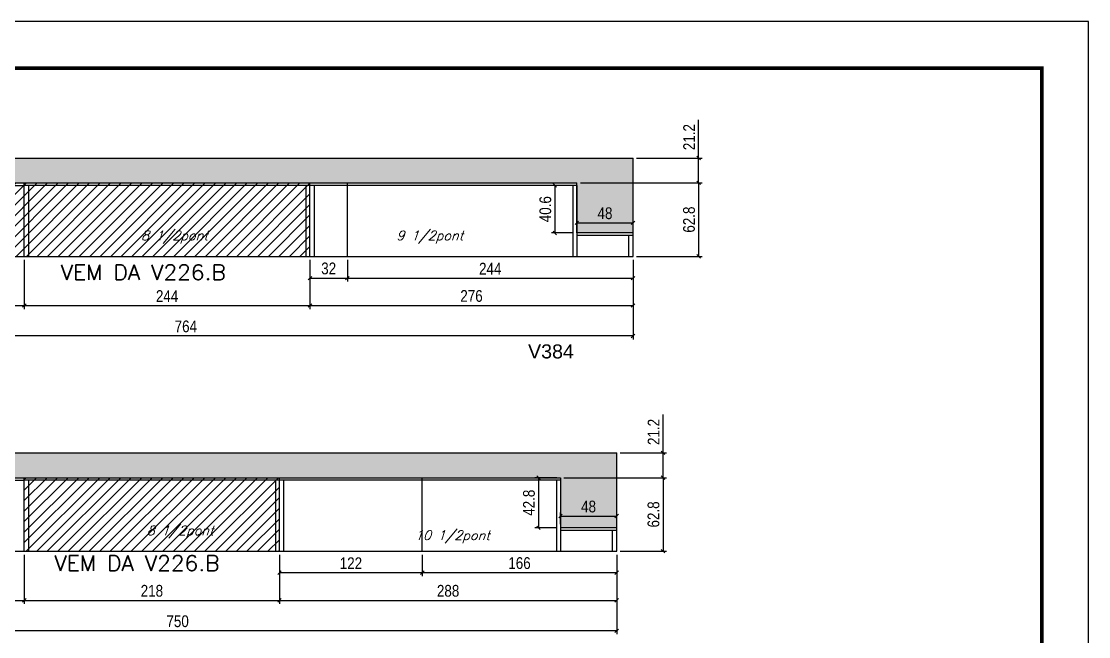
# Model space of a CAD drawing. Extents: x 137137 to 143418, y 10464 to 34486.
# Drawn here: x 137711 to 138622, y 16732 to 17257 of the extents above; entities that cross this region are included whole.
import ezdxf

# ---------------------------------------------------------------- set-up
doc = ezdxf.new("R2010")
doc.units = 0
doc.linetypes.add('DASHED', pattern=[0.75, 0.5, -0.25])
for name, color, linetype in [('5', 5, 'Continuous'), ('COTA', 241, 'Continuous'), ('Painéis', 200, 'Continuous'), ('SARR_2.2x7', 40, 'Continuous'), ('SARR_3.5x7', 81, 'Continuous'), ('texto', 7, 'Continuous')]:
    doc.layers.add(name, color=color, linetype=linetype)
for name, color, linetype, lineweight in [('Folhas', 255, 'Continuous', 9), ('Hachura', 251, 'Continuous', 9), ('SARRAFO DE PRESSAO', 251, 'DASHED', 9), ('Texto Seção', 7, 'Continuous', 15)]:
    doc.layers.add(name, color=color, linetype=linetype, lineweight=lineweight)
doc.layers.add('Laje_Perimetro', color=7, linetype='Continuous', plot=False)
doc.styles.add('COTA TECNICA', font='techl___.ttf', dxfattribs={"height": 10})
doc.styles.add('REGUA-120', font='ROMANS.shx', dxfattribs={"height": 15})
doc.styles.add('Romans', font='romans.shx')
doc.styles.get("Standard").update_dxf_attribs({"font": 'arial.ttf'})
doc.dimstyles.new('PAINEL', dxfattribs={"dimtxt": 10, "dimasz": 3, "dimexe": 3, "dimexo": 3, "dimgap": 3, "dimtad": 1, "dimdec": 1, "dimzin": 12, "dimdsep": 46, "dimtxsty": 'COTA TECNICA', "dimblk1": 'OBLIQUE', "dimblk2": 'OBLIQUE', "dimsah": 1, "dimcen": 0.9, "dimclrd": 4, "dimclre": 4, "dimclrt": 240, "dimadec": 1, "dimazin": 3, "dimtfac": 1, "dimtdec": 1, "dimtmove": 0, "dimatfit": 3, "dimfxl": 1, "dimtolj": 1, "dimtzin": 12, "dimarcsym": 0})
pattern_1 = [(50, (-1433.526, -5742.8755), (5.46554007, -0.47817257), [0.5715, -6.2865]), (355, (-1433.526, -5742.8755), (-1.05730264, 5.73170536), [0.4572, -5.02921753]), (100.4514447, (-1433.0705, -5742.9154), (4.40823741, 5.25353256), [0.48570026, -5.34270734]), (46.1842, (-1433.526, -5741.3515), (8.13237123, -1.26126984), [0.85725, -9.42975]), (96.6355576, (-1432.848, -5741.457), (7.122124, 7.42278374), [0.7285507, -8.01406824]), (351.184151, (-1433.526, -5741.3515), (7.122124, 7.42278374), [0.685799, -7.54379196]), (21, (-1432.764, -5741.7325), (4.54843174, -3.06795595), [0.5715, -6.2865]), (326, (-1432.764, -5741.7325), (1.85406085, 5.52563898), [0.4572, -5.0292]), (71.451445, (-1432.385, -5741.988), (6.40249258, 2.45768307), [0.48570026, -5.34269813]), (37.5, (-1433.526, -5742.8755), (0.092658098, 2.536651166), [0, -4.96824, 0, -5.1054, 0, -5.04825]), (7.5, (-1433.526, -5742.8755), (2.004589875, 3.005417245), [0, -2.91084, 0, -4.85394, 0, -1.92405]), (327.5, (-1435.2252, -5742.8755), (4.067717855, -0.17186232), [0, -1.905, 0, -5.9436, 0, -7.8867]), (317.5, (-1435.9872, -5742.8755), (4.44387544, 0.76279473), [0, -2.4765, 0, -3.94716, 0, -5.6007])]

# ---------------------------------------------------------------- blocks, each defined once
blk = doc.blocks.new('9999999999')
at = {"layer": 'Folhas'}
blk.add_lwpolyline([(98138.98, 34190.21), (99623.98, 34190.21), (99623.98, 35240.21), (98138.98, 35240.21)], close=True, dxfattribs=at)
at = {"layer": 'Folhas', "color": 30, "const_width": 3}
blk.add_lwpolyline([(98213.98, 34230.21), (99583.98, 34230.21), (99583.98, 35200.21), (98213.98, 35200.21)], close=True, dxfattribs=at)
blk = doc.blocks.new('_Oblique')
at = {"color": 0, "linetype": 'ByBlock', "lineweight": -2}
blk.add_line((-0.5, -0.5), (0.5, 0.5), dxfattribs=at)
blk = doc.blocks.new('*D2272')
at = {"layer": 'COTA', "color": 4, "lineweight": -2, "ltscale": 25, "transparency": 16777216}
for p, q in [((137469.15, 17053.42), (137469.15, 16985.46)), ((138233.15, 17053.42), (138233.15, 16985.46)), ((138233.15, 16988.46), (137469.15, 16988.46))]:
    blk.add_line(p, q, dxfattribs=at)
at = {"layer": 'Defpoints', "color": 0, "ltscale": 25, "transparency": 16777216}
for p in [(137469.15, 17056.42), (138233.15, 17056.42), (137469.15, 16988.46)]:
    blk.add_point(p, dxfattribs=at)
at = {"layer": 'COTA', "color": 4, "lineweight": -2, "ltscale": 25, "transparency": 16777216, "xscale": 3, "yscale": 3, "zscale": 3, "rotation": 180}
blk.add_blockref('_Oblique', (137469.15, 16988.46), dxfattribs=at)
at = {"layer": 'COTA', "color": 4, "lineweight": -2, "ltscale": 25, "transparency": 16777216, "xscale": 3, "yscale": 3, "zscale": 3}
blk.add_blockref('_Oblique', (138233.15, 16988.46), dxfattribs=at)
at = {"layer": 'COTA', "color": 240, "ltscale": 25, "transparency": 16777216, "insert": (137851.15, 16996.56), "char_height": 10, "attachment_point": 5, "style": 'COTA TECNICA'}
blk.add_mtext('\\A1;764', dxfattribs=at)
blk = doc.blocks.new('*D2273')
at = {"layer": 'COTA', "color": 4, "lineweight": -2, "ltscale": 25, "transparency": 16777216}
for p, q in [((137469.15, 17053.42), (137469.15, 17011.44)), ((137713.15, 17053.42), (137713.15, 17011.44)), ((137469.15, 17014.44), (137713.15, 17014.44))]:
    blk.add_line(p, q, dxfattribs=at)
at = {"layer": 'Defpoints', "color": 0, "ltscale": 25, "transparency": 16777216}
for p in [(137469.15, 17056.42), (137713.15, 17056.42), (137713.15, 17014.44)]:
    blk.add_point(p, dxfattribs=at)
at = {"layer": 'COTA', "color": 4, "lineweight": -2, "ltscale": 25, "transparency": 16777216, "xscale": 3, "yscale": 3, "zscale": 3, "rotation": 180}
blk.add_blockref('_Oblique', (137469.15, 17014.44), dxfattribs=at)
at = {"layer": 'COTA', "color": 4, "lineweight": -2, "ltscale": 25, "transparency": 16777216, "xscale": 3, "yscale": 3, "zscale": 3}
blk.add_blockref('_Oblique', (137713.15, 17014.44), dxfattribs=at)
at = {"layer": 'COTA', "color": 240, "ltscale": 25, "transparency": 16777216, "insert": (137591.15, 17022.52), "char_height": 10, "attachment_point": 5, "style": 'COTA TECNICA'}
blk.add_mtext('\\A1;244', dxfattribs=at)
blk = doc.blocks.new('*D2274')
at = {"layer": 'COTA', "color": 4, "lineweight": -2, "ltscale": 25, "transparency": 16777216}
for p, q in [((137713.15, 17053.42), (137713.15, 17011.44)), ((137957.15, 17053.42), (137957.15, 17011.44)), ((137713.15, 17014.44), (137957.15, 17014.44))]:
    blk.add_line(p, q, dxfattribs=at)
at = {"layer": 'Defpoints', "color": 0, "ltscale": 25, "transparency": 16777216}
for p in [(137713.15, 17056.42), (137957.15, 17056.42), (137957.15, 17014.44)]:
    blk.add_point(p, dxfattribs=at)
at = {"layer": 'COTA', "color": 4, "lineweight": -2, "ltscale": 25, "transparency": 16777216, "xscale": 3, "yscale": 3, "zscale": 3, "rotation": 180}
blk.add_blockref('_Oblique', (137713.15, 17014.44), dxfattribs=at)
at = {"layer": 'COTA', "color": 4, "lineweight": -2, "ltscale": 25, "transparency": 16777216, "xscale": 3, "yscale": 3, "zscale": 3}
blk.add_blockref('_Oblique', (137957.15, 17014.44), dxfattribs=at)
at = {"layer": 'COTA', "color": 240, "ltscale": 25, "transparency": 16777216, "insert": (137835.15, 17022.52), "char_height": 10, "attachment_point": 5, "style": 'COTA TECNICA'}
blk.add_mtext('\\A1;244', dxfattribs=at)
blk = doc.blocks.new('*D2275')
at = {"layer": 'COTA', "color": 4, "lineweight": -2, "ltscale": 25, "transparency": 16777216}
for p, q in [((137957.15, 17053.42), (137957.15, 17011.44)), ((138233.15, 17053.42), (138233.15, 17011.44)), ((137957.15, 17014.44), (138233.15, 17014.44))]:
    blk.add_line(p, q, dxfattribs=at)
at = {"layer": 'Defpoints', "color": 0, "ltscale": 25, "transparency": 16777216}
for p in [(137957.15, 17056.42), (138233.15, 17056.42), (138233.15, 17014.44)]:
    blk.add_point(p, dxfattribs=at)
at = {"layer": 'COTA', "color": 4, "lineweight": -2, "ltscale": 25, "transparency": 16777216, "xscale": 3, "yscale": 3, "zscale": 3, "rotation": 180}
blk.add_blockref('_Oblique', (137957.15, 17014.44), dxfattribs=at)
at = {"layer": 'COTA', "color": 4, "lineweight": -2, "ltscale": 25, "transparency": 16777216, "xscale": 3, "yscale": 3, "zscale": 3}
blk.add_blockref('_Oblique', (138233.15, 17014.44), dxfattribs=at)
at = {"layer": 'COTA', "color": 240, "ltscale": 25, "transparency": 16777216, "insert": (138095.15, 17022.55), "char_height": 10, "attachment_point": 5, "style": 'COTA TECNICA'}
blk.add_mtext('\\A1;276', dxfattribs=at)
blk = doc.blocks.new('*D2276')
at = {"layer": 'COTA', "color": 4, "lineweight": -2, "ltscale": 25, "transparency": 16777216}
for p, q in [((137469.15, 16801.61), (137469.15, 16733.65)), ((138219.15, 16801.61), (138219.15, 16733.65)), ((138219.15, 16736.65), (137469.15, 16736.65))]:
    blk.add_line(p, q, dxfattribs=at)
at = {"layer": 'Defpoints', "color": 0, "ltscale": 25, "transparency": 16777216}
for p in [(137469.15, 16804.61), (138219.15, 16804.61), (137469.15, 16736.65)]:
    blk.add_point(p, dxfattribs=at)
at = {"layer": 'COTA', "color": 4, "lineweight": -2, "ltscale": 25, "transparency": 16777216, "xscale": 3, "yscale": 3, "zscale": 3, "rotation": 180}
blk.add_blockref('_Oblique', (137469.15, 16736.65), dxfattribs=at)
at = {"layer": 'COTA', "color": 4, "lineweight": -2, "ltscale": 25, "transparency": 16777216, "xscale": 3, "yscale": 3, "zscale": 3}
blk.add_blockref('_Oblique', (138219.15, 16736.65), dxfattribs=at)
at = {"layer": 'COTA', "color": 240, "ltscale": 25, "transparency": 16777216, "insert": (137844.15, 16744.76), "char_height": 10, "attachment_point": 5, "style": 'COTA TECNICA'}
blk.add_mtext('\\A1;750', dxfattribs=at)
blk = doc.blocks.new('*D2277')
at = {"layer": 'COTA', "color": 4, "lineweight": -2, "ltscale": 25, "transparency": 16777216}
for p, q in [((137469.15, 16801.61), (137469.15, 16759.64)), ((137713.15, 16801.61), (137713.15, 16759.64)), ((137469.15, 16762.64), (137713.15, 16762.64))]:
    blk.add_line(p, q, dxfattribs=at)
at = {"layer": 'Defpoints', "color": 0, "ltscale": 25, "transparency": 16777216}
for p in [(137469.15, 16804.61), (137713.15, 16804.61), (137713.15, 16762.64)]:
    blk.add_point(p, dxfattribs=at)
at = {"layer": 'COTA', "color": 4, "lineweight": -2, "ltscale": 25, "transparency": 16777216, "xscale": 3, "yscale": 3, "zscale": 3, "rotation": 180}
blk.add_blockref('_Oblique', (137469.15, 16762.64), dxfattribs=at)
at = {"layer": 'COTA', "color": 4, "lineweight": -2, "ltscale": 25, "transparency": 16777216, "xscale": 3, "yscale": 3, "zscale": 3}
blk.add_blockref('_Oblique', (137713.15, 16762.64), dxfattribs=at)
at = {"layer": 'COTA', "color": 240, "ltscale": 25, "transparency": 16777216, "insert": (137591.15, 16770.71), "char_height": 10, "attachment_point": 5, "style": 'COTA TECNICA'}
blk.add_mtext('\\A1;244', dxfattribs=at)
blk = doc.blocks.new('*D2278')
at = {"layer": 'COTA', "color": 4, "lineweight": -2, "ltscale": 25, "transparency": 16777216}
for p, q in [((137713.15, 16801.61), (137713.15, 16759.64)), ((137931.15, 16801.61), (137931.15, 16759.64)), ((137713.15, 16762.64), (137931.15, 16762.64))]:
    blk.add_line(p, q, dxfattribs=at)
at = {"layer": 'Defpoints', "color": 0, "ltscale": 25, "transparency": 16777216}
for p in [(137713.15, 16804.61), (137931.15, 16804.61), (137931.15, 16762.64)]:
    blk.add_point(p, dxfattribs=at)
at = {"layer": 'COTA', "color": 4, "lineweight": -2, "ltscale": 25, "transparency": 16777216, "xscale": 3, "yscale": 3, "zscale": 3, "rotation": 180}
blk.add_blockref('_Oblique', (137713.15, 16762.64), dxfattribs=at)
at = {"layer": 'COTA', "color": 4, "lineweight": -2, "ltscale": 25, "transparency": 16777216, "xscale": 3, "yscale": 3, "zscale": 3}
blk.add_blockref('_Oblique', (137931.15, 16762.64), dxfattribs=at)
at = {"layer": 'COTA', "color": 240, "ltscale": 25, "transparency": 16777216, "insert": (137822.15, 16770.73), "char_height": 10, "attachment_point": 5, "style": 'COTA TECNICA'}
blk.add_mtext('\\A1;218', dxfattribs=at)
blk = doc.blocks.new('*D2279')
at = {"layer": 'COTA', "color": 4, "lineweight": -2, "ltscale": 25, "transparency": 16777216}
for p, q in [((137931.15, 16801.61), (137931.15, 16759.64)), ((138219.15, 16801.61), (138219.15, 16759.64)), ((137931.15, 16762.64), (138219.15, 16762.64))]:
    blk.add_line(p, q, dxfattribs=at)
at = {"layer": 'Defpoints', "color": 0, "ltscale": 25, "transparency": 16777216}
for p in [(137931.15, 16804.61), (138219.15, 16804.61), (138219.15, 16762.64)]:
    blk.add_point(p, dxfattribs=at)
at = {"layer": 'COTA', "color": 4, "lineweight": -2, "ltscale": 25, "transparency": 16777216, "xscale": 3, "yscale": 3, "zscale": 3, "rotation": 180}
blk.add_blockref('_Oblique', (137931.15, 16762.64), dxfattribs=at)
at = {"layer": 'COTA', "color": 4, "lineweight": -2, "ltscale": 25, "transparency": 16777216, "xscale": 3, "yscale": 3, "zscale": 3}
blk.add_blockref('_Oblique', (138219.15, 16762.64), dxfattribs=at)
at = {"layer": 'COTA', "color": 240, "ltscale": 25, "transparency": 16777216, "insert": (138075.15, 16770.73), "char_height": 10, "attachment_point": 5, "style": 'COTA TECNICA'}
blk.add_mtext('\\A1;288', dxfattribs=at)
blk = doc.blocks.new('*D2280')
at = {"layer": 'COTA', "color": 4, "lineweight": -2, "ltscale": 25, "transparency": 16777216}
for p, q in [((138174.15, 16867.41), (138261.74, 16867.41)), ((138258.74, 16867.41), (138258.74, 16804.61)), ((138222.15, 16804.61), (138261.74, 16804.61))]:
    blk.add_line(p, q, dxfattribs=at)
at = {"layer": 'Defpoints', "color": 0, "ltscale": 25, "transparency": 16777216}
for p in [(138171.15, 16867.41), (138219.15, 16804.61), (138258.74, 16804.61)]:
    blk.add_point(p, dxfattribs=at)
at = {"layer": 'COTA', "color": 4, "lineweight": -2, "ltscale": 25, "transparency": 16777216, "xscale": 3, "yscale": 3, "zscale": 3}
for p, rotation in [((138258.74, 16867.41), 90), ((138258.74, 16804.61), 270)]:
    blk.add_blockref('_Oblique', p, dxfattribs=dict(at, rotation=rotation))
at = {"layer": 'COTA', "color": 240, "ltscale": 25, "transparency": 16777216, "insert": (138250.62, 16836.01), "char_height": 10, "attachment_point": 5, "rotation": 90, "style": 'COTA TECNICA'}
blk.add_mtext('\\A1;62.8', dxfattribs=at)
blk = doc.blocks.new('*D2281')
at = {"layer": 'COTA', "color": 4, "lineweight": -2, "ltscale": 25, "transparency": 16777216}
for p, q in [((138258.74, 16888.61), (138258.74, 16921.34)), ((138222.15, 16888.61), (138261.74, 16888.61)), ((138258.74, 16867.41), (138258.74, 16888.61)), ((138174.15, 16867.41), (138261.74, 16867.41))]:
    blk.add_line(p, q, dxfattribs=at)
at = {"layer": 'Defpoints', "color": 0, "ltscale": 25, "transparency": 16777216}
for p in [(138219.15, 16888.61), (138258.74, 16888.61), (138171.15, 16867.41)]:
    blk.add_point(p, dxfattribs=at)
at = {"layer": 'COTA', "color": 4, "lineweight": -2, "ltscale": 25, "transparency": 16777216, "xscale": 3, "yscale": 3, "zscale": 3}
for p, rotation in [((138258.74, 16888.61), 90), ((138258.74, 16867.41), 270)]:
    blk.add_blockref('_Oblique', p, dxfattribs=dict(at, rotation=rotation))
at = {"layer": 'COTA', "color": 240, "ltscale": 25, "transparency": 16777216, "insert": (138250.68, 16906.48), "char_height": 10, "attachment_point": 5, "rotation": 90, "style": 'COTA TECNICA'}
blk.add_mtext('\\A1;21.2', dxfattribs=at)
blk = doc.blocks.new('*D2286')
at = {"layer": 'COTA', "color": 4, "lineweight": -2, "ltscale": 25, "transparency": 16777216}
for p, q in [((138182.15, 17117.02), (138163.35, 17117.02)), ((138166.35, 17117.02), (138166.35, 17076.42)), ((138182.15, 17076.42), (138163.35, 17076.42))]:
    blk.add_line(p, q, dxfattribs=at)
at = {"layer": 'Defpoints', "color": 0, "ltscale": 25, "transparency": 16777216}
for p in [(138185.15, 17117.02), (138166.35, 17076.42), (138185.15, 17076.42)]:
    blk.add_point(p, dxfattribs=at)
at = {"layer": 'COTA', "color": 4, "lineweight": -2, "ltscale": 25, "transparency": 16777216, "xscale": 3, "yscale": 3, "zscale": 3}
for p, rotation in [((138166.35, 17117.02), 90), ((138166.35, 17076.42), 270)]:
    blk.add_blockref('_Oblique', p, dxfattribs=dict(at, rotation=rotation))
at = {"layer": 'COTA', "color": 240, "ltscale": 25, "transparency": 16777216, "insert": (138158.25, 17096.72), "char_height": 10, "attachment_point": 5, "rotation": 90, "style": 'COTA TECNICA'}
blk.add_mtext('\\A1;40.6', dxfattribs=at)
blk = doc.blocks.new('*D2268')
at = {"layer": 'COTA', "color": 4, "lineweight": -2, "ltscale": 25, "transparency": 16777216}
for p, q in [((138188.15, 17119.22), (138292.11, 17119.22)), ((138289.11, 17119.22), (138289.11, 17056.42)), ((138236.15, 17056.42), (138292.11, 17056.42))]:
    blk.add_line(p, q, dxfattribs=at)
at = {"layer": 'Defpoints', "color": 0, "ltscale": 25, "transparency": 16777216}
for p in [(138185.15, 17119.22), (138233.15, 17056.42), (138289.11, 17056.42)]:
    blk.add_point(p, dxfattribs=at)
at = {"layer": 'COTA', "color": 4, "lineweight": -2, "ltscale": 25, "transparency": 16777216, "xscale": 3, "yscale": 3, "zscale": 3}
for p, rotation in [((138289.11, 17119.22), 90), ((138289.11, 17056.42), 270)]:
    blk.add_blockref('_Oblique', p, dxfattribs=dict(at, rotation=rotation))
at = {"layer": 'COTA', "color": 240, "ltscale": 25, "transparency": 16777216, "insert": (138280.98, 17087.82), "char_height": 10, "attachment_point": 5, "rotation": 90, "style": 'COTA TECNICA'}
blk.add_mtext('\\A1;62.8', dxfattribs=at)
blk = doc.blocks.new('*D2287')
at = {"layer": 'COTA', "color": 4, "lineweight": -2, "ltscale": 25, "transparency": 16777216}
for p, q in [((138289.11, 17140.42), (138289.11, 17173.15)), ((138236.15, 17140.42), (138292.11, 17140.42)), ((138289.11, 17119.22), (138289.11, 17140.42)), ((138188.15, 17119.22), (138292.11, 17119.22))]:
    blk.add_line(p, q, dxfattribs=at)
at = {"layer": 'Defpoints', "color": 0, "ltscale": 25, "transparency": 16777216}
for p in [(138233.15, 17140.42), (138289.11, 17140.42), (138185.15, 17119.22)]:
    blk.add_point(p, dxfattribs=at)
at = {"layer": 'COTA', "color": 4, "lineweight": -2, "ltscale": 25, "transparency": 16777216, "xscale": 3, "yscale": 3, "zscale": 3}
for p, rotation in [((138289.11, 17140.42), 90), ((138289.11, 17119.22), 270)]:
    blk.add_blockref('_Oblique', p, dxfattribs=dict(at, rotation=rotation))
at = {"layer": 'COTA', "color": 240, "ltscale": 25, "transparency": 16777216, "insert": (138281.05, 17158.28), "char_height": 10, "attachment_point": 5, "rotation": 90, "style": 'COTA TECNICA'}
blk.add_mtext('\\A1;21.2', dxfattribs=at)
blk = doc.blocks.new('*D2269')
at = {"layer": 'COTA', "color": 4, "lineweight": -2, "ltscale": 25, "transparency": 16777216}
for p, q in [((138168.15, 16867.41), (138149.35, 16867.41)), ((138152.35, 16867.41), (138152.35, 16824.61)), ((138168.15, 16824.61), (138149.35, 16824.61))]:
    blk.add_line(p, q, dxfattribs=at)
at = {"layer": 'Defpoints', "color": 0, "ltscale": 25, "transparency": 16777216}
for p in [(138171.15, 16867.41), (138152.35, 16824.61), (138171.15, 16824.61)]:
    blk.add_point(p, dxfattribs=at)
at = {"layer": 'COTA', "color": 4, "lineweight": -2, "ltscale": 25, "transparency": 16777216, "xscale": 3, "yscale": 3, "zscale": 3}
for p, rotation in [((138152.35, 16867.41), 90), ((138152.35, 16824.61), 270)]:
    blk.add_blockref('_Oblique', p, dxfattribs=dict(at, rotation=rotation))
at = {"layer": 'COTA', "color": 240, "ltscale": 25, "transparency": 16777216, "insert": (138144.25, 16846.01), "char_height": 10, "attachment_point": 5, "rotation": 90, "style": 'COTA TECNICA'}
blk.add_mtext('\\A1;42.8', dxfattribs=at)
blk = doc.blocks.new('*D2292')
at = {"layer": 'COTA', "color": 4, "lineweight": -2, "ltscale": 25, "transparency": 16777216}
for p, q in [((138185.15, 17079.42), (138185.15, 17088.1)), ((138185.15, 17085.1), (138233.15, 17085.1)), ((138233.15, 17079.42), (138233.15, 17088.1))]:
    blk.add_line(p, q, dxfattribs=at)
at = {"layer": 'Defpoints', "color": 0, "ltscale": 25, "transparency": 16777216}
for p in [(138233.15, 17085.1), (138185.15, 17076.42), (138233.15, 17076.42)]:
    blk.add_point(p, dxfattribs=at)
at = {"layer": 'COTA', "color": 4, "lineweight": -2, "ltscale": 25, "transparency": 16777216, "xscale": 3, "yscale": 3, "zscale": 3, "rotation": 180}
blk.add_blockref('_Oblique', (138185.15, 17085.1), dxfattribs=at)
at = {"layer": 'COTA', "color": 4, "lineweight": -2, "ltscale": 25, "transparency": 16777216, "xscale": 3, "yscale": 3, "zscale": 3}
blk.add_blockref('_Oblique', (138233.15, 17085.1), dxfattribs=at)
at = {"layer": 'COTA', "color": 240, "ltscale": 25, "transparency": 16777216, "insert": (138209.15, 17093.2), "char_height": 10, "attachment_point": 5, "style": 'COTA TECNICA'}
blk.add_mtext('\\A1;48', dxfattribs=at)
blk = doc.blocks.new('*D2293')
at = {"layer": 'COTA', "color": 4, "lineweight": -2, "ltscale": 25, "transparency": 16777216}
for p, q in [((138171.15, 16827.61), (138171.15, 16837.62)), ((138171.15, 16834.62), (138219.15, 16834.62)), ((138219.15, 16827.61), (138219.15, 16837.62))]:
    blk.add_line(p, q, dxfattribs=at)
at = {"layer": 'Defpoints', "color": 0, "ltscale": 25, "transparency": 16777216}
for p in [(138219.15, 16834.62), (138171.15, 16824.61), (138219.15, 16824.61)]:
    blk.add_point(p, dxfattribs=at)
at = {"layer": 'COTA', "color": 4, "lineweight": -2, "ltscale": 25, "transparency": 16777216, "xscale": 3, "yscale": 3, "zscale": 3, "rotation": 180}
blk.add_blockref('_Oblique', (138171.15, 16834.62), dxfattribs=at)
at = {"layer": 'COTA', "color": 4, "lineweight": -2, "ltscale": 25, "transparency": 16777216, "xscale": 3, "yscale": 3, "zscale": 3}
blk.add_blockref('_Oblique', (138219.15, 16834.62), dxfattribs=at)
at = {"layer": 'COTA', "color": 240, "ltscale": 25, "transparency": 16777216, "insert": (138195.15, 16842.72), "char_height": 10, "attachment_point": 5, "style": 'COTA TECNICA'}
blk.add_mtext('\\A1;48', dxfattribs=at)
blk = doc.blocks.new('*D2308')
at = {"layer": 'COTA', "color": 4, "lineweight": -2, "ltscale": 25, "transparency": 16777216}
for p, q in [((137957.15, 17053.42), (137957.15, 17034.85)), ((137989.15, 17053.42), (137989.15, 17034.85)), ((137957.15, 17037.85), (137989.15, 17037.85))]:
    blk.add_line(p, q, dxfattribs=at)
at = {"layer": 'Defpoints', "color": 0, "ltscale": 25, "transparency": 16777216}
for p in [(137957.15, 17056.42), (137989.15, 17056.42), (137989.15, 17037.85)]:
    blk.add_point(p, dxfattribs=at)
at = {"layer": 'COTA', "color": 4, "lineweight": -2, "ltscale": 25, "transparency": 16777216, "xscale": 3, "yscale": 3, "zscale": 3, "rotation": 180}
blk.add_blockref('_Oblique', (137957.15, 17037.85), dxfattribs=at)
at = {"layer": 'COTA', "color": 4, "lineweight": -2, "ltscale": 25, "transparency": 16777216, "xscale": 3, "yscale": 3, "zscale": 3}
blk.add_blockref('_Oblique', (137989.15, 17037.85), dxfattribs=at)
at = {"layer": 'COTA', "color": 240, "ltscale": 25, "transparency": 16777216, "insert": (137973.15, 17046.06), "char_height": 10, "attachment_point": 5, "style": 'COTA TECNICA'}
blk.add_mtext('\\A1;32', dxfattribs=at)
blk = doc.blocks.new('*D2309')
at = {"layer": 'COTA', "color": 4, "lineweight": -2, "ltscale": 25, "transparency": 16777216}
for p, q in [((137989.15, 17053.42), (137989.15, 17034.85)), ((138233.15, 17053.42), (138233.15, 17034.85)), ((137989.15, 17037.85), (138233.15, 17037.85))]:
    blk.add_line(p, q, dxfattribs=at)
at = {"layer": 'Defpoints', "color": 0, "ltscale": 25, "transparency": 16777216}
for p in [(137989.15, 17056.42), (138233.15, 17056.42), (138233.15, 17037.85)]:
    blk.add_point(p, dxfattribs=at)
at = {"layer": 'COTA', "color": 4, "lineweight": -2, "ltscale": 25, "transparency": 16777216, "xscale": 3, "yscale": 3, "zscale": 3, "rotation": 180}
blk.add_blockref('_Oblique', (137989.15, 17037.85), dxfattribs=at)
at = {"layer": 'COTA', "color": 4, "lineweight": -2, "ltscale": 25, "transparency": 16777216, "xscale": 3, "yscale": 3, "zscale": 3}
blk.add_blockref('_Oblique', (138233.15, 17037.85), dxfattribs=at)
at = {"layer": 'COTA', "color": 240, "ltscale": 25, "transparency": 16777216, "insert": (138111.15, 17045.92), "char_height": 10, "attachment_point": 5, "style": 'COTA TECNICA'}
blk.add_mtext('\\A1;244', dxfattribs=at)
blk = doc.blocks.new('*D2310')
at = {"layer": 'COTA', "color": 4, "lineweight": -2, "ltscale": 25, "transparency": 16777216}
for p, q in [((137931.15, 16801.61), (137931.15, 16783.3)), ((138053.15, 16801.61), (138053.15, 16783.3)), ((137931.15, 16786.3), (138053.15, 16786.3))]:
    blk.add_line(p, q, dxfattribs=at)
at = {"layer": 'Defpoints', "color": 0, "ltscale": 25, "transparency": 16777216}
for p in [(137931.15, 16804.61), (138053.15, 16804.61), (138053.15, 16786.3)]:
    blk.add_point(p, dxfattribs=at)
at = {"layer": 'COTA', "color": 4, "lineweight": -2, "ltscale": 25, "transparency": 16777216, "xscale": 3, "yscale": 3, "zscale": 3, "rotation": 180}
blk.add_blockref('_Oblique', (137931.15, 16786.3), dxfattribs=at)
at = {"layer": 'COTA', "color": 4, "lineweight": -2, "ltscale": 25, "transparency": 16777216, "xscale": 3, "yscale": 3, "zscale": 3}
blk.add_blockref('_Oblique', (138053.15, 16786.3), dxfattribs=at)
at = {"layer": 'COTA', "color": 240, "ltscale": 25, "transparency": 16777216, "insert": (137992.15, 16794.36), "char_height": 10, "attachment_point": 5, "style": 'COTA TECNICA'}
blk.add_mtext('\\A1;122', dxfattribs=at)
blk = doc.blocks.new('*D2311')
at = {"layer": 'COTA', "color": 4, "lineweight": -2, "ltscale": 25, "transparency": 16777216}
for p, q in [((138053.15, 16801.61), (138053.15, 16783.3)), ((138219.15, 16801.61), (138219.15, 16783.3)), ((138053.15, 16786.3), (138219.15, 16786.3))]:
    blk.add_line(p, q, dxfattribs=at)
at = {"layer": 'Defpoints', "color": 0, "ltscale": 25, "transparency": 16777216}
for p in [(138053.15, 16804.61), (138219.15, 16804.61), (138219.15, 16786.3)]:
    blk.add_point(p, dxfattribs=at)
at = {"layer": 'COTA', "color": 4, "lineweight": -2, "ltscale": 25, "transparency": 16777216, "xscale": 3, "yscale": 3, "zscale": 3, "rotation": 180}
blk.add_blockref('_Oblique', (138053.15, 16786.3), dxfattribs=at)
at = {"layer": 'COTA', "color": 4, "lineweight": -2, "ltscale": 25, "transparency": 16777216, "xscale": 3, "yscale": 3, "zscale": 3}
blk.add_blockref('_Oblique', (138219.15, 16786.3), dxfattribs=at)
at = {"layer": 'COTA', "color": 240, "ltscale": 25, "transparency": 16777216, "insert": (138136.15, 16794.4), "char_height": 10, "attachment_point": 5, "style": 'COTA TECNICA'}
blk.add_mtext('\\A1;166', dxfattribs=at)

msp = doc.modelspace()

# ---------------------------------------------------------------- hatches: boundary and pattern name
at = {"layer": 'COTA', "linetype": 'ByBlock'}
h = msp.add_hatch(dxfattribs=at)
h.set_pattern_fill('AR-CONC', color=256, scale=0.03)
h.set_pattern_definition(pattern_1)
h.paths.add_polyline_path([(138185.15, 17076.42), (138233.15, 17076.42), (138233.15, 17140.42), (137469.15, 17140.42), (137469.15, 17119.22), (138185.15, 17119.22)])
h.paths.add_polyline_path([(138198.85, 17083.34), (138220.28, 17083.34), (138220.28, 17103.93), (138198.85, 17103.93)], flags=24)
h = msp.add_hatch(dxfattribs=at)
h.set_pattern_fill('AR-CONC', color=256, scale=0.03)
h.set_pattern_definition(pattern_1)
h.paths.add_polyline_path([(138219.15, 16888.61), (137469.15, 16888.61), (137469.15, 16867.41), (138171.15, 16867.41), (138171.15, 16824.61), (138219.15, 16824.61)])
h.paths.add_polyline_path([(138184.85, 16832.86), (138206.28, 16832.86), (138206.28, 16853.45), (138184.85, 16853.45)], flags=24)
at = {"layer": 'Hachura'}
h = msp.add_hatch(dxfattribs=at)
h.set_pattern_fill('ANSI31', color=256, scale=2)
h.paths.add_polyline_path([(137957.15, 17119.22), (137713.15, 17119.22), (137713.15, 17056.42), (137957.15, 17056.42)])
h.paths.add_polyline_path([(137713.15, 17119.22), (137469.15, 17119.22), (137469.15, 17056.42), (137713.15, 17056.42)])
at = {"layer": 'Hachura', "ltscale": 25}
h = msp.add_hatch(dxfattribs=at)
h.set_pattern_fill('ANSI31', color=256, scale=2)
h.paths.add_polyline_path([(137931.15, 16867.41), (137713.15, 16867.41), (137713.15, 16804.61), (137931.15, 16804.61)])

# ---------------------------------------------------------------- linework, layer by layer
at = {"layer": 'COTA', "linetype": 'ByBlock'}
for p, q in [((137469.15, 17140.42), (138233.15, 17140.42)), ((138233.15, 17076.42), (138233.15, 17140.42)), ((137469.15, 16888.61), (138219.15, 16888.61)), ((138219.15, 16824.61), (138219.15, 16888.61))]:
    msp.add_line(p, q, dxfattribs=at)
at = {"layer": 'Laje_Perimetro'}
msp.add_lwpolyline([(138622.29, 17257.15), (137137.29, 17257.15), (137137.29, 16207.15), (138622.29, 16207.15)], close=True, dxfattribs=at)
at = {"layer": 'Painéis'}
for p, q in [((137469.15, 17119.22), (138185.15, 17119.22)), ((137469.15, 17056.42), (138185.15, 17056.42)), ((137469.15, 16867.41), (138171.15, 16867.41)), ((137469.15, 16804.61), (138219.15, 16804.61))]:
    msp.add_line(p, q, dxfattribs=at)
at = {"layer": 'Painéis', "ltscale": 25}
for p, q in [((137713.15, 17056.42), (137713.15, 17119.22)), ((137957.15, 17056.42), (137957.15, 17119.22)), ((137957.15, 17056.42), (137957.15, 17119.22)), ((137989.15, 17056.42), (137989.15, 17119.22)), ((138185.15, 17076.42), (138185.15, 17119.22)), ((138233.15, 17076.42), (138185.15, 17076.42)), ((138233.15, 17056.42), (138233.15, 17076.42)), ((138185.15, 17056.42), (138233.15, 17056.42)), ((137713.15, 16804.61), (137713.15, 16867.41)), ((137931.15, 16804.61), (137931.15, 16867.41)), ((138053.15, 16804.61), (138053.15, 16867.41)), ((138171.15, 16867.41), (138171.15, 16824.61)), ((138219.15, 16824.61), (138171.15, 16824.61)), ((138219.15, 16804.61), (138219.15, 16824.61))]:
    msp.add_line(p, q, dxfattribs=at)
at = {"layer": 'SARR_2.2x7', "linetype": 'Continuous'}
for p, q in [((137484.15, 17117.02), (137713.15, 17117.02)), ((137957.15, 17117.02), (137713.15, 17117.02)), ((138185.15, 17117.02), (137957.15, 17117.02)), ((138233.15, 17074.22), (138185.15, 17074.22)), ((137484.15, 16865.21), (137713.15, 16865.21)), ((137931.15, 16865.21), (137713.15, 16865.21)), ((138171.15, 16865.21), (137931.15, 16865.21)), ((138219.15, 16822.41), (138171.15, 16822.41))]:
    msp.add_line(p, q, dxfattribs=at)
at = {"layer": 'SARR_3.5x7'}
for p, q in [((137716.65, 17117.02), (137716.65, 17056.42)), ((137953.65, 17117.02), (137953.65, 17056.42)), ((137960.65, 17117.02), (137960.65, 17056.42)), ((138181.65, 17117.02), (138181.65, 17056.42)), ((138185.15, 17117.02), (138185.15, 17056.42)), ((138229.65, 17056.42), (138229.65, 17074.22)), ((137716.65, 16865.21), (137716.65, 16804.61)), ((137927.65, 16865.21), (137927.65, 16804.61)), ((137934.65, 16865.21), (137934.65, 16804.61)), ((138167.65, 16865.22), (138167.65, 16804.61)), ((138171.15, 16865.21), (138171.15, 16804.61)), ((138215.65, 16804.61), (138215.65, 16822.41))]:
    msp.add_line(p, q, dxfattribs=at)

# ---------------------------------------------------------------- block references
at = {"layer": 'SARRAFO DE PRESSAO', "color": 6, "linetype": 'ByBlock'}
msp.add_blockref('9999999999', (38998.31, -17983.06), dxfattribs=at)

# ---------------------------------------------------------------- texts
at = {"layer": '5', "linetype": 'Continuous'}
msp.add_text('V384', height=12, rotation=359.99996, dxfattribs=at).set_placement((138143.45, 16969.26))
at = {"layer": 'texto', "color": 2, "char_height": 8, "attachment_point": 5, "style": 'Romans'}
for s, insert in [('{\\Q19;\\C256;8 1/2pont}', (137841.4, 17072.87)), ('{\\Q19;\\C256;9 1/2pont}', (138059.5, 17072.87)), ('{\\Q19;\\C256;8 1/2pont}', (137846.3, 16821.06)), ('{\\Q19;\\C256;10 1/2pont}', (138078.82, 16816.93))]:
    msp.add_mtext(s, dxfattribs=dict(at, insert=insert))
at = {"layer": 'Texto Seção', "style": 'REGUA-120', "width": 1.05}
for p in [(137744.3, 17036.28), (137738.91, 16787.88)]:
    msp.add_text('VEM DA V226.B', height=13, dxfattribs=at).set_placement(p)

# ---------------------------------------------------------------- dimensions: what is measured, and where the dimension line sits
at = {"layer": 'COTA', "ltscale": 25}
for base, p1, p2, picture, middle in [((138289.11, 17140.42), (138185.15, 17119.22), (138233.15, 17140.42), '*D2287', (138281.05, 17158.28)), ((138289.11, 17056.42), (138185.15, 17119.22), (138233.15, 17056.42), '*D2268', (138280.98, 17087.82)), ((138166.35, 17076.42), (138185.15, 17117.02), (138185.15, 17076.42), '*D2286', (138158.25, 17096.72)), ((138258.74, 16888.61), (138171.15, 16867.41), (138219.15, 16888.61), '*D2281', (138250.68, 16906.48)), ((138152.35, 16824.61), (138171.15, 16867.41), (138171.15, 16824.61), '*D2269', (138144.25, 16846.01)), ((138258.74, 16804.61), (138171.15, 16867.41), (138219.15, 16804.61), '*D2280', (138250.62, 16836.01))]:
    dim = msp.add_linear_dim(base=base, p1=p1, p2=p2, angle=90, dimstyle='PAINEL', dxfattribs=at)
    dim.commit()
    dim.dimension.update_dxf_attribs({"geometry": picture, "text_midpoint": middle})
for base, p1, p2, picture, middle in [((138233.15, 17085.1), (138185.15, 17076.42), (138233.15, 17076.42), '*D2292', (138209.15, 17093.2)), ((137469.15, 16988.46), (138233.15, 17056.42), (137469.15, 17056.42), '*D2272', (137851.15, 16996.56)), ((137713.15, 17014.44), (137469.15, 17056.42), (137713.15, 17056.42), '*D2273', (137591.15, 17022.52)), ((137957.15, 17014.44), (137713.15, 17056.42), (137957.15, 17056.42), '*D2274', (137835.15, 17022.52)), ((137989.15, 17037.85), (137957.15, 17056.42), (137989.15, 17056.42), '*D2308', (137973.15, 17046.06)), ((138219.15, 16834.62), (138171.15, 16824.61), (138219.15, 16824.61), '*D2293', (138195.15, 16842.72)), ((137469.15, 16736.65), (138219.15, 16804.61), (137469.15, 16804.61), '*D2276', (137844.15, 16744.76)), ((137713.15, 16762.64), (137469.15, 16804.61), (137713.15, 16804.61), '*D2277', (137591.15, 16770.71)), ((137931.15, 16762.64), (137713.15, 16804.61), (137931.15, 16804.61), '*D2278', (137822.15, 16770.73)), ((138053.15, 16786.3), (137931.15, 16804.61), (138053.15, 16804.61), '*D2310', (137992.15, 16794.36))]:
    dim = msp.add_linear_dim(base=base, p1=p1, p2=p2, dimstyle='PAINEL', dxfattribs=at)
    dim.commit()
    dim.dimension.update_dxf_attribs({"geometry": picture, "text_midpoint": middle})
for base, p1, p2, picture, middle in [((138233.15, 17014.44), (137957.15, 17056.42), (138233.15, 17056.42), '*D2275', (138095.15, 17022.55)), ((138233.15, 17037.85), (137989.15, 17056.42), (138233.15, 17056.42), '*D2309', (138111.15, 17045.92)), ((138219.15, 16762.64), (137931.15, 16804.61), (138219.15, 16804.61), '*D2279', (138075.15, 16770.73)), ((138219.15, 16786.3), (138053.15, 16804.61), (138219.15, 16804.61), '*D2311', (138136.15, 16794.4))]:
    dim = msp.add_linear_dim(base=base, p1=p1, p2=p2, dimstyle='PAINEL', override={"dimtmove": 1}, dxfattribs=at)
    dim.commit()
    dim.dimension.update_dxf_attribs({"geometry": picture, "text_midpoint": middle})

doc.saveas('drawing.dxf')
